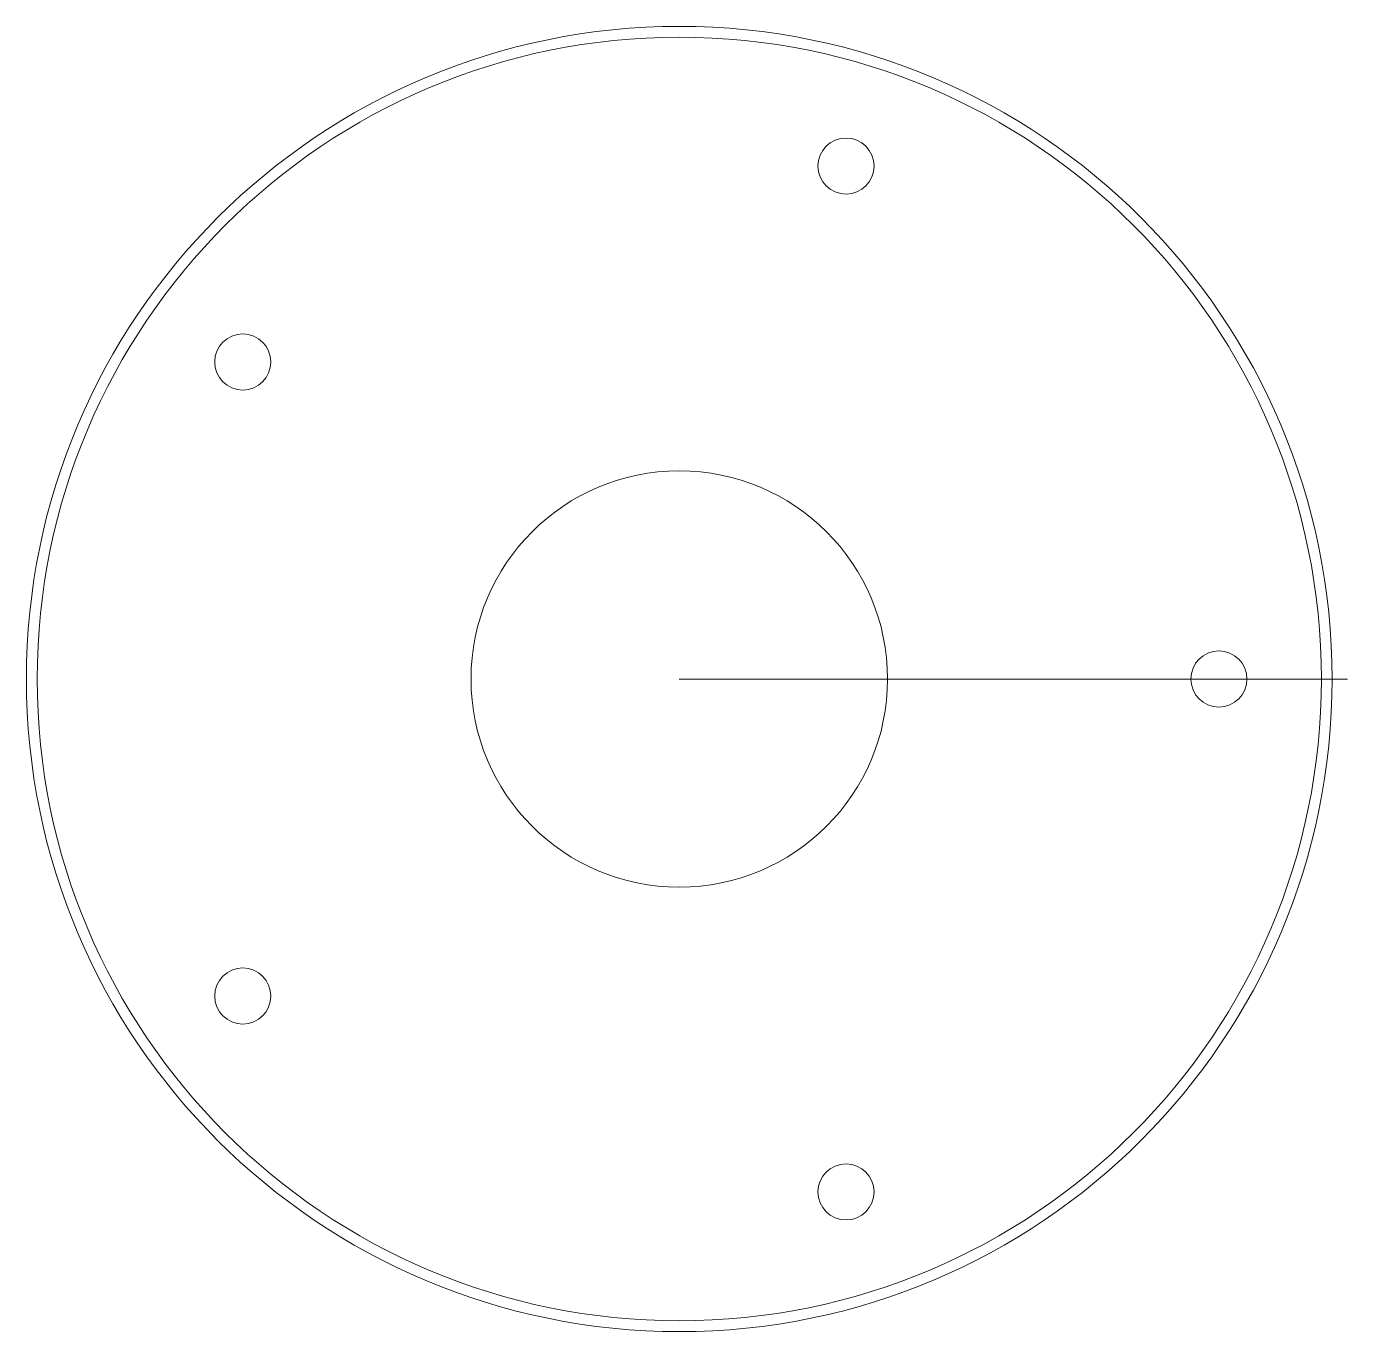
# Model space of a CAD drawing. Extents: x -0.02 to 6.1, y -0.02 to 6.02.
import ezdxf

# ---------------------------------------------------------------- set-up
doc = ezdxf.new("R2010")
doc.units = 0
doc.header["$MEASUREMENT"] = 0
doc.layers.add('holes', color=1, linetype='Continuous')
doc.layers.add('outline', color=3, linetype='Continuous')

msp = doc.modelspace()

# ---------------------------------------------------------------- linework, layer by layer
at = {"linetype": 'Continuous', "lineweight": 0, "flags": 128}
msp.add_lwpolyline([(3, 3), (6.0964, 3)], dxfattribs=at)
at = {"linetype": 'Continuous', "lineweight": 0}
msp.add_circle((3, 3), 2.975, dxfattribs=at)
at = {"layer": 'holes', "linetype": 'Continuous', "lineweight": 0}
for centre, radius in [((3.7725, 5.3776), 0.13), ((0.9775, 4.4695), 0.13), ((3, 3), 0.965), ((5.5, 3), 0.13), ((0.9775, 1.5305), 0.13), ((3.7725, 0.6224), 0.13)]:
    msp.add_circle(centre, radius, dxfattribs=at)
at = {"layer": 'outline', "linetype": 'Continuous', "lineweight": 0}
msp.add_circle((3, 3), 3.025, dxfattribs=at)

doc.saveas('drawing.dxf')
